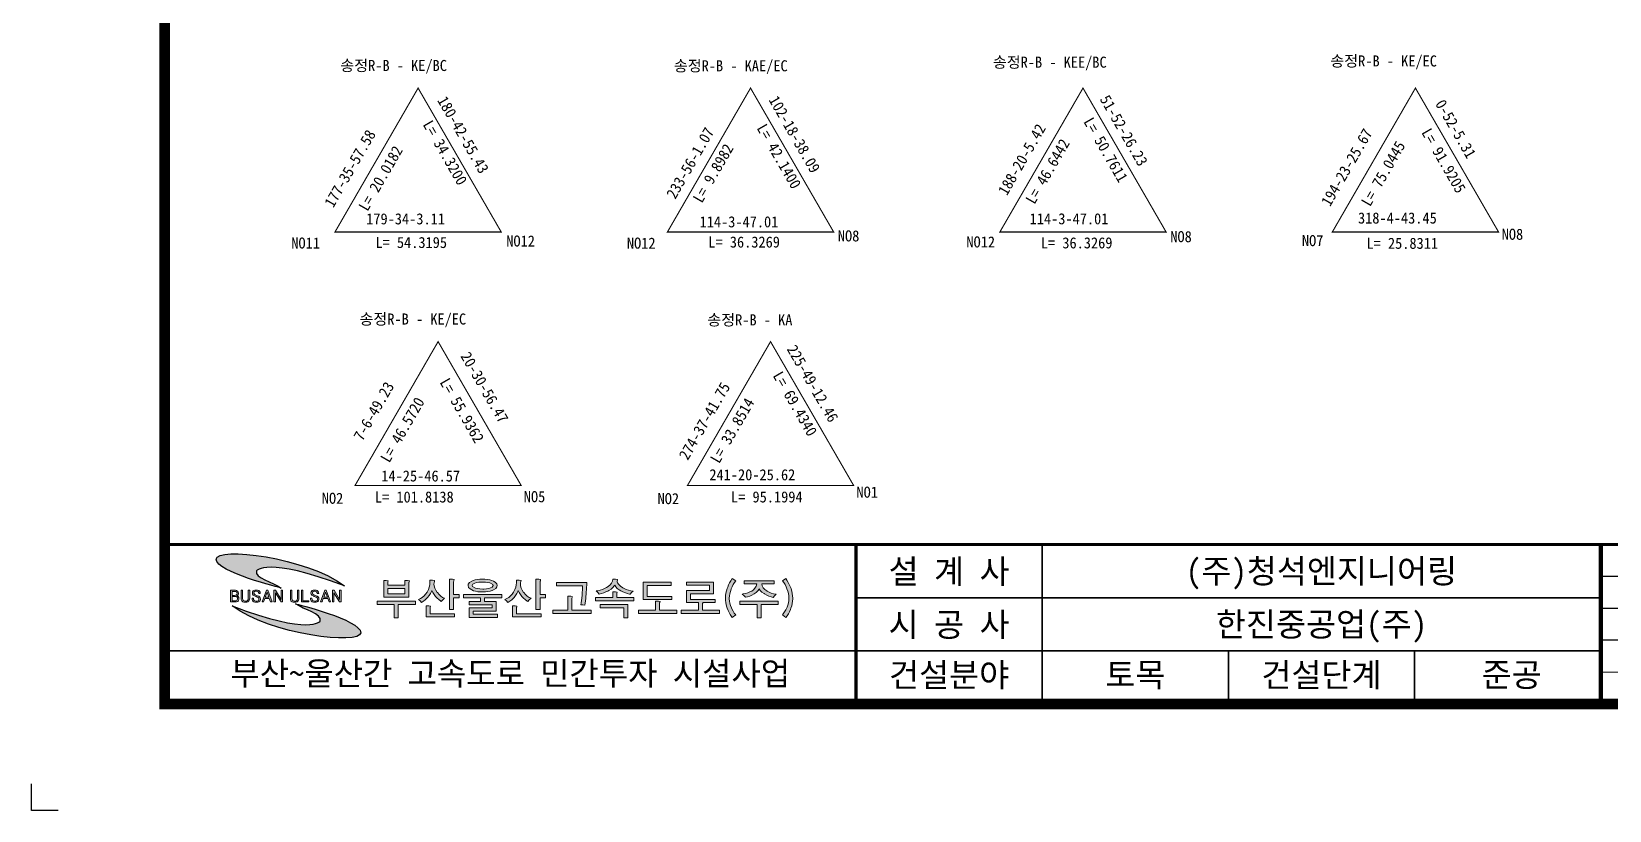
# Model space of a CAD drawing. Header units: millimetres. Extents: x 8286 to 10304, y 723 to 2148.
# Drawn here: x 8286 to 8998, y 723 to 1074 of the extents above; entities that cross this region are included whole.
import ezdxf
from ezdxf.enums import TextEntityAlignment as Align

# ---------------------------------------------------------------- set-up
doc = ezdxf.new("R2010")
doc.units = ezdxf.units.MM
for name, color, linetype in [('CA-ALGN-IPLN', 1, 'Continuous'), ('CA-ALGN-TEXT', 3, 'Continuous'), ('CA-TEXT', 3, 'Continuous'), ('CX-BORD', 3, 'Continuous'), ('CX-BORD-LIN1', 4, 'Continuous'), ('CX-BORD-LIN2', 3, 'Continuous'), ('CX-BORD-TEX2', 7, 'Continuous'), ('CX-BORD-TEX3', 6, 'Continuous'), ('CX-MISC', 2, 'Continuous')]:
    doc.layers.add(name, color=color, linetype=linetype)
doc.styles.add('GTXT', font='DotumChe.ttf')
doc.styles.add('TB_TEXT', font='DotumChe.ttf')
doc.styles.add('TB_WBTXT', font='H2GTRE.TTF')
doc.styles.add('TB_WMTXT', font='DotumChe.ttf')

# ---------------------------------------------------------------- blocks, each defined once
blk = doc.blocks.new('CXGLOGO-EX흑백1')
h = blk.add_hatch(color=74)
edge = h.paths.add_edge_path()
edge.add_spline(control_points=[(3.24, 1.49), (1.67, 2.6), (-1.78, 3.37), (-1.38, 4.71), (-1.38, 4.71), (-1.38, 4.71), (0.38, 7.51), (15.15, 1.88), (15.15, 1.88), (8, 7.3), (-8.94, 9.33), (-8.99, 6.91), (-8.99, 6.91), (-9.03, 4.5), (3.24, 1.49), (3.24, 1.49)], knot_values=[0, 0, 0, 0, 0.25, 0.25, 0.25, 0.25, 0.5, 0.5, 0.5, 0.5, 0.75, 0.75, 0.75, 0.75, 1, 1, 1, 1], degree=3, periodic=0)
h = blk.add_hatch(color=256)
h.paths.add_polyline_path([(63.25, -2.21), (67.68, -2.21), (67.68, -4.14), (68.44, -4.14), (68.44, -1.6), (63.25, -1.6)])
h.paths.add_polyline_path([(74.44, -1.23), (74.5, -1.07), (74.18, -0.99), (73.66, -0.99), (73.66, -2.67), (70.41, -2.67), (70.41, -3.28), (77.61, -3.28), (77.61, -2.67), (74.41, -2.67), (74.41, -1.3)])
h.paths.add_polyline_path([(93.49, -1.61), (96.71, -1.61), (96.71, -0.99), (89.51, -0.99), (89.51, -1.61), (92.73, -1.61), (92.73, -4.14), (93.49, -4.14)])
h.paths.add_polyline_path([(98.53, -1.72), (98.37, -2.14), (98.33, -2.24), (98.14, -2.64), (97.91, -3.02), (97.66, -3.37), (97.51, -3.56), (98.15, -4.08), (98.41, -3.72), (98.64, -3.35), (98.84, -2.96), (99.02, -2.55), (99.1, -2.3), (99.23, -1.88), (99.33, -1.44), (99.4, -1.01), (99.43, -0.57), (99.43, -0.39), (99.41, 0.03), (99.35, 0.47), (99.26, 0.9), (99.13, 1.34), (99.11, 1.39), (98.97, 1.77), (98.79, 2.15), (98.58, 2.55), (98.35, 2.95), (98.16, 3.25), (97.51, 2.85), (97.76, 2.5), (97.99, 2.12), (98.19, 1.72), (98.35, 1.32), (98.51, 0.88), (98.62, 0.44), (98.69, 0.02), (98.72, -0.4), (98.72, -0.42), (98.7, -0.86), (98.63, -1.29)])
h.paths.add_polyline_path([(93.89, 1.53), (93.7, 1.9), (93.59, 2.25), (95.94, 2.25), (95.94, 2.86), (90.28, 2.86), (90.28, 2.25), (92.65, 2.25), (92.53, 1.84), (92.33, 1.47), (92.04, 1.16), (91.73, 0.92), (91.38, 0.74), (91, 0.59), (90.57, 0.47), (90.09, 0.38), (89.95, 0.36), (90.26, 0.07), (90.53, -0.26), (90.95, -0.16), (91.37, -0.02), (91.77, 0.15), (92.15, 0.37), (92.57, 0.66), (92.88, 0.96), (93.09, 1.27), (93.11, 1.32), (93.33, 1.02), (93.63, 0.73), (94.03, 0.44), (94.15, 0.37), (94.54, 0.16), (94.94, -0.02), (95.35, -0.17), (95.77, -0.28), (96, 0.01), (96.29, 0.32), (95.8, 0.42), (95.36, 0.55), (94.97, 0.7), (94.62, 0.88), (94.53, 0.93), (94.17, 1.21)])
h.paths.add_polyline_path([(86.94, -1.7), (87.06, -2.13), (87.12, -2.3), (87.28, -2.72), (87.46, -3.12), (87.67, -3.51), (87.91, -3.88), (88.06, -4.08), (88.71, -3.56), (88.44, -3.21), (88.2, -2.85), (87.98, -2.45), (87.89, -2.24), (87.73, -1.81), (87.61, -1.38), (87.54, -0.96), (87.51, -0.52), (87.51, -0.42), (87.53, -0.01), (87.6, 0.42), (87.7, 0.86), (87.85, 1.3), (87.85, 1.32), (88.03, 1.74), (88.24, 2.13), (88.46, 2.51), (88.71, 2.85), (88.05, 3.25), (87.8, 2.85), (87.57, 2.45), (87.37, 2.06), (87.21, 1.67), (87.1, 1.39), (86.97, 0.95), (86.88, 0.52), (86.82, 0.08), (86.8, -0.35), (86.8, -0.39), (86.81, -0.83), (86.86, -1.26)])
h.paths.add_polyline_path([(79.45, 1.02), (79.45, -1.26), (81.7, -1.26), (81.7, -2.67), (78.45, -2.67), (78.45, -3.28), (85.65, -3.28), (85.65, -2.67), (82.45, -2.67), (82.45, -1.49), (82.46, -1.45), (82.49, -1.41), (82.54, -1.33), (82.55, -1.26), (84.84, -1.26), (84.84, -0.65), (80.21, -0.65), (80.21, 0.42), (84.56, 0.42), (84.56, 2.62), (79.47, 2.62), (79.47, 2), (83.8, 2), (83.8, 1.02)])
h.paths.add_polyline_path([(76.55, 2.56), (71.31, 2.56), (71.31, -0.7), (76.71, -0.7), (76.71, -0.1), (72.08, -0.1), (72.08, 1.94), (76.55, 1.94)])
h.paths.add_polyline_path([(66.12, 0.8), (65.59, 0.8), (65.59, -0.3), (62.37, -0.3), (62.37, -0.9), (69.57, -0.9), (69.57, -0.3), (66.36, -0.3), (66.36, 0.47), (66.39, 0.55), (66.45, 0.71)])
h.paths.add_polyline_path([(66.51, 3.1), (66.13, 3.15), (65.62, 3.15), (65.55, 2.77), (65.38, 2.41), (65.1, 2.07), (64.75, 1.78), (64.42, 1.56), (64.06, 1.38), (63.66, 1.22), (63.23, 1.08), (62.77, 0.98), (62.49, 0.94), (62.76, 0.65), (63.01, 0.34), (63.46, 0.46), (63.9, 0.59), (64.3, 0.74), (64.68, 0.92), (64.87, 1.02), (65.3, 1.3), (65.63, 1.59), (65.88, 1.89), (65.96, 2.01), (66.16, 1.71), (66.45, 1.42), (66.83, 1.14), (67.1, 0.98), (67.47, 0.78), (67.87, 0.62), (68.3, 0.47), (68.73, 0.35), (68.84, 0.33), (69.11, 0.62), (69.42, 0.91), (68.98, 0.98), (68.55, 1.09), (68.14, 1.24), (67.74, 1.41), (67.49, 1.55), (67.05, 1.83), (66.72, 2.14), (66.5, 2.44), (66.43, 2.62), (66.42, 2.8), (66.49, 2.95)])
h.paths.add_polyline_path([(41.14, 1.3), (40.63, 1.32), (40.18, 1.37), (39.79, 1.46), (39.64, 1.51), (39.23, 1.76), (39.15, 1.95), (39.32, 2.24), (39.64, 2.4), (39.99, 2.5), (40.41, 2.56), (40.9, 2.59), (41.14, 2.6), (41.65, 2.58), (42.1, 2.53), (42.48, 2.44), (42.62, 2.4), (43.03, 2.16), (43.12, 1.95), (42.94, 1.67), (42.62, 1.51), (42.27, 1.41), (41.85, 1.34), (41.36, 1.3)], flags=16)
h.paths.add_polyline_path([(41.55, 3.14), (41.14, 3.15), (40.62, 3.13), (40.15, 3.09), (39.72, 3.01), (39.35, 2.9), (39.08, 2.79), (38.67, 2.52), (38.44, 2.21), (38.39, 1.95), (38.48, 1.6), (38.76, 1.31), (39.08, 1.12), (39.42, 0.98), (39.8, 0.87), (40.23, 0.8), (40.71, 0.76), (41.14, 0.75), (41.65, 0.76), (42.12, 0.81), (42.54, 0.89), (42.92, 1), (43.19, 1.12), (43.6, 1.39), (43.83, 1.7), (43.88, 1.95), (43.79, 2.3), (43.51, 2.6), (43.19, 2.79), (42.85, 2.92), (42.47, 3.03), (42.03, 3.1)])
h.paths.add_polyline_path([(47.59, -1.92), (47.27, -1.84), (46.75, -1.84), (46.75, -3.95), (52.12, -3.95), (52.12, -3.34), (47.52, -3.34), (47.52, -2.2), (47.52, -2.14), (47.55, -2.09)])
h.paths.add_polyline_path([(31.34, -1.92), (31.02, -1.84), (30.5, -1.84), (30.5, -3.95), (35.87, -3.95), (35.87, -3.34), (31.27, -3.34), (31.27, -2.2), (31.27, -2.14), (31.29, -2.09)])
h.paths.add_polyline_path([(42.94, -1.66), (42.94, -2.22), (38.57, -2.22), (38.57, -4.04), (43.94, -4.04), (43.94, -3.43), (39.33, -3.43), (39.33, -2.84), (43.7, -2.84), (43.7, -1.05), (41.51, -1.05), (41.51, -0.34), (44.73, -0.34), (44.73, 0.27), (37.53, 0.27), (37.53, -0.34), (40.75, -0.34), (40.75, -1.05), (38.57, -1.05), (38.57, -1.66)])
h.paths.add_polyline_path([(21.28, -0.99), (21.28, -1.61), (24.5, -1.61), (24.5, -4.14), (25.26, -4.14), (25.26, -1.61), (28.48, -1.61), (28.48, -0.99)])
h.paths.add_polyline_path([(51.7, 3.15), (51.16, 3.15), (51.16, -2.53), (51.92, -2.53), (51.92, -0.36), (52.98, -0.36), (52.98, 0.26), (51.92, 0.26), (51.92, 2.67), (51.94, 2.77), (51.98, 2.87), (52.02, 3.07)])
h.paths.add_polyline_path([(48.36, 2.89), (47.98, 2.94), (47.48, 2.94), (47.48, 2.49), (47.44, 2.06), (47.35, 1.64), (47.2, 1.23), (47.01, 0.84), (46.93, 0.69), (46.66, 0.31), (46.37, -0.01), (46.04, -0.29), (45.68, -0.5), (45.32, -0.65), (45.61, -0.92), (45.89, -1.23), (46.26, -0.98), (46.6, -0.71), (46.92, -0.41), (47.04, -0.28), (47.33, 0.08), (47.57, 0.45), (47.76, 0.83), (47.84, 1.05), (48.01, 0.66), (48.24, 0.28), (48.51, -0.08), (48.82, -0.41), (49.15, -0.7), (49.5, -0.96), (49.6, -1.02), (49.91, -0.72), (50.23, -0.43), (49.86, -0.27), (49.51, -0.04), (49.19, 0.26), (48.87, 0.62), (48.84, 0.66), (48.57, 1.07), (48.37, 1.48), (48.26, 1.87), (48.22, 2.19), (48.25, 2.48), (48.33, 2.7)])
h.paths.add_polyline_path([(35.45, 3.15), (34.91, 3.15), (34.91, -2.53), (35.67, -2.53), (35.67, -0.36), (36.73, -0.36), (36.73, 0.26), (35.67, 0.26), (35.67, 2.67), (35.69, 2.77), (35.73, 2.87), (35.77, 3.07)])
h.paths.add_polyline_path([(32.11, 2.89), (31.73, 2.94), (31.23, 2.94), (31.23, 2.49), (31.19, 2.06), (31.09, 1.64), (30.95, 1.23), (30.76, 0.84), (30.68, 0.69), (30.41, 0.31), (30.12, -0.01), (29.79, -0.29), (29.43, -0.5), (29.07, -0.65), (29.36, -0.92), (29.64, -1.23), (30.01, -0.98), (30.35, -0.71), (30.67, -0.41), (30.79, -0.28), (31.08, 0.08), (31.32, 0.45), (31.51, 0.83), (31.59, 1.05), (31.76, 0.66), (31.99, 0.28), (32.26, -0.08), (32.57, -0.41), (32.89, -0.7), (33.25, -0.96), (33.35, -1.02), (33.65, -0.72), (33.97, -0.43), (33.61, -0.27), (33.26, -0.04), (32.93, 0.26), (32.62, 0.62), (32.59, 0.66), (32.32, 1.07), (32.12, 1.48), (32.01, 1.87), (31.97, 2.19), (32, 2.48), (32.08, 2.7)])
h.paths.add_polyline_path([(26.51, 1.39), (26.51, 0.4), (23.29, 0.4), (23.29, 1.39)], flags=16)
h.paths.add_polyline_path([(27.32, 2.66), (27.37, 2.83), (27, 2.91), (26.51, 2.91), (26.51, 2), (23.29, 2), (23.29, 2.58), (23.3, 2.62), (23.33, 2.67), (23.39, 2.83), (22.99, 2.91), (22.53, 2.91), (22.53, -0.21), (27.28, -0.21), (27.28, 2.56), (27.29, 2.62)])
h.paths.add_polyline_path([(58, -0.14), (57.69, -0.06), (57.16, -0.06), (57.16, -2.67), (54.33, -2.67), (54.33, -3.28), (61.53, -3.28), (61.53, -2.67), (57.92, -2.67), (57.92, -0.45), (57.92, -0.39), (57.96, -0.32)])
h.paths.add_polyline_path([(60.7, 2.5), (55.01, 2.5), (55.01, 1.88), (59.93, 1.88), (59.93, 1.55), (59.9, 1.14), (59.86, 0.66), (59.82, 0.12), (59.76, -0.41), (59.7, -0.88), (59.65, -1.29), (59.59, -1.65), (59.59, -1.67), (59.95, -1.69), (60.35, -1.73), (60.41, -1.34), (60.46, -0.92), (60.51, -0.47), (60.56, 0.01), (60.58, 0.23), (60.62, 0.71), (60.65, 1.18), (60.67, 1.62), (60.69, 2.04), (60.7, 2.45)])
h = blk.add_hatch(color=256)
h.paths.add_polyline_path([(11.6, 0.69), (11.94, -0.26), (11.26, -0.26)], flags=16)
h.paths.add_polyline_path([(12.25, -1.14), (12.54, -1.14), (11.73, 1.06), (11.48, 1.06), (10.67, -1.14), (10.96, -1.14), (11.18, -0.49), (12.02, -0.49)])
h.paths.add_polyline_path([(1.54, -1.14), (0.73, 1.06), (0.48, 1.06), (-0.33, -1.14), (-0.04, -1.14), (0.19, -0.49), (1.03, -0.49), (1.25, -1.14)])
h.paths.add_polyline_path([(1.9, -1.14), (2.17, -1.14), (2.17, 0.61), (3.23, -1.14), (3.52, -1.14), (3.52, 1.06), (3.25, 1.06), (3.25, -0.65), (2.21, 1.06), (1.9, 1.06)])
h.paths.add_polyline_path([(5.3, -0.69), (5.27, -0.48), (5.27, 1.06), (5, 1.06), (5, -0.45), (5.03, -0.7), (5.1, -0.9), (5.16, -0.98), (5.32, -1.1), (5.52, -1.17), (5.77, -1.2), (5.79, -1.2), (6.04, -1.17), (6.25, -1.1), (6.41, -1), (6.41, -0.99), (6.53, -0.82), (6.59, -0.61), (6.6, -0.45), (6.6, 1.06), (6.33, 1.06), (6.33, -0.46), (6.29, -0.7), (6.19, -0.86), (6.01, -0.96), (5.79, -0.98), (5.55, -0.94), (5.4, -0.86)])
h.paths.add_polyline_path([(7.36, 1.06), (7.09, 1.06), (7.09, -1.14), (8.47, -1.14), (8.47, -0.93), (7.36, -0.93)])
h.paths.add_polyline_path([(10.02, 1.02), (9.81, 1.08), (9.56, 1.11), (9.56, 1.11), (9.3, 1.08), (9.1, 1.02), (9.01, 0.95), (8.88, 0.78), (8.84, 0.56), (8.84, 0.54), (8.88, 0.31), (9, 0.15), (9.13, 0.06), (9.37, -0.05), (9.48, -0.09), (9.53, -0.11), (9.76, -0.21), (9.83, -0.25), (10, -0.36), (10.06, -0.48), (10.08, -0.62), (10.02, -0.84), (9.94, -0.9), (9.76, -0.97), (9.57, -0.98), (9.32, -0.94), (9.17, -0.86), (9.07, -0.7), (9.04, -0.45), (8.77, -0.45), (8.8, -0.69), (8.87, -0.89), (8.94, -0.99), (9.1, -1.1), (9.31, -1.17), (9.56, -1.2), (9.57, -1.2), (9.84, -1.17), (10.04, -1.12), (10.15, -1.05), (10.28, -0.89), (10.34, -0.68), (10.35, -0.58), (10.32, -0.35), (10.21, -0.18), (10.18, -0.16), (10.05, -0.07), (9.82, 0.03), (9.65, 0.11), (9.38, 0.22), (9.22, 0.31), (9.21, 0.32), (9.13, 0.51), (9.13, 0.57), (9.2, 0.78), (9.25, 0.82), (9.45, 0.89), (9.55, 0.9), (9.78, 0.85), (9.9, 0.77), (10.02, 0.59), (10.05, 0.47), (10.32, 0.47), (10.28, 0.71), (10.17, 0.89), (10.17, 0.9)])
h.paths.add_polyline_path([(12.89, -1.14), (13.16, -1.14), (13.16, 0.61), (14.23, -1.14), (14.52, -1.14), (14.52, 1.06), (14.24, 1.06), (14.24, -0.65), (13.2, 1.06), (12.89, 1.06)])
h.paths.add_polyline_path([(0.27, -0.26), (0.61, 0.69), (0.95, -0.26)], flags=16)
h.paths.add_polyline_path([(-5.98, 0.11), (-5.98, 0.84), (-5.48, 0.84), (-5.24, 0.81), (-5.13, 0.75), (-5.04, 0.57), (-5.04, 0.49), (-5.09, 0.27), (-5.16, 0.19), (-5.34, 0.12), (-5.5, 0.11)], flags=16)
h.paths.add_polyline_path([(-5.98, -0.93), (-5.98, -0.1), (-5.44, -0.1), (-5.2, -0.13), (-5.1, -0.17), (-4.98, -0.33), (-4.96, -0.52), (-5.01, -0.75), (-5.09, -0.85), (-5.27, -0.92), (-5.44, -0.93)], flags=16)
h.paths.add_polyline_path([(-5.12, 1.02), (-5.35, 1.06), (-5.4, 1.06), (-6.25, 1.06), (-6.25, -1.14), (-5.37, -1.14), (-5.12, -1.12), (-4.92, -1.05), (-4.85, -0.99), (-4.74, -0.83), (-4.69, -0.61), (-4.68, -0.52), (-4.72, -0.28), (-4.81, -0.13), (-4.98, 0), (-5.07, 0.03), (-4.88, 0.15), (-4.85, 0.19), (-4.77, 0.39), (-4.76, 0.5), (-4.8, 0.72), (-4.92, 0.9), (-4.94, 0.91)])
h.paths.add_polyline_path([(-3.97, -0.69), (-3.99, -0.48), (-3.99, 1.06), (-4.26, 1.06), (-4.26, -0.45), (-4.24, -0.7), (-4.16, -0.9), (-4.1, -0.98), (-3.95, -1.1), (-3.74, -1.17), (-3.49, -1.2), (-3.48, -1.2), (-3.22, -1.17), (-3.01, -1.1), (-2.86, -1), (-2.85, -0.99), (-2.74, -0.82), (-2.68, -0.61), (-2.66, -0.45), (-2.66, 1.06), (-2.94, 1.06), (-2.94, -0.46), (-2.97, -0.7), (-3.08, -0.86), (-3.26, -0.96), (-3.47, -0.98), (-3.72, -0.94), (-3.87, -0.86)])
h.paths.add_polyline_path([(-0.83, 0.9), (-0.97, 1.02), (-1.18, 1.08), (-1.44, 1.11), (-1.69, 1.08), (-1.89, 1.02), (-1.98, 0.95), (-2.11, 0.78), (-2.16, 0.56), (-2.16, 0.54), (-2.12, 0.31), (-2, 0.15), (-1.86, 0.06), (-1.63, -0.05), (-1.52, -0.09), (-1.47, -0.11), (-1.24, -0.21), (-1.17, -0.25), (-1, -0.36), (-0.93, -0.48), (-0.92, -0.62), (-0.97, -0.84), (-1.05, -0.9), (-1.23, -0.97), (-1.42, -0.98), (-1.67, -0.94), (-1.82, -0.86), (-1.92, -0.7), (-1.96, -0.45), (-2.22, -0.45), (-2.2, -0.69), (-2.12, -0.89), (-2.05, -0.99), (-1.89, -1.1), (-1.69, -1.17), (-1.43, -1.2), (-1.42, -1.2), (-1.16, -1.17), (-0.96, -1.12), (-0.85, -1.05), (-0.71, -0.89), (-0.65, -0.68), (-0.64, -0.58), (-0.68, -0.35), (-0.79, -0.18), (-0.81, -0.16), (-0.95, -0.07), (-1.17, 0.03), (-1.35, 0.11), (-1.61, 0.22), (-1.77, 0.31), (-1.78, 0.32), (-1.86, 0.51), (-1.86, 0.57), (-1.79, 0.78), (-1.74, 0.82), (-1.55, 0.89), (-1.44, 0.9), (-1.22, 0.85), (-1.09, 0.77), (-0.97, 0.59), (-0.95, 0.47), (-0.68, 0.47), (-0.72, 0.71), (-0.82, 0.89)])
h = blk.add_hatch(color=142)
edge = h.paths.add_edge_path()
edge.add_spline(control_points=[(5.98, -1.49), (7.55, -2.6), (11, -3.37), (10.6, -4.71), (10.6, -4.71), (10.6, -4.71), (8.84, -7.51), (-5.93, -1.88), (-5.93, -1.88), (1.22, -7.3), (18.17, -9.33), (18.21, -6.91), (18.21, -6.91), (18.25, -4.5), (5.98, -1.49), (5.98, -1.49)], knot_values=[0, 0, 0, 0, 0.25, 0.25, 0.25, 0.25, 0.5, 0.5, 0.5, 0.5, 0.75, 0.75, 0.75, 0.75, 1, 1, 1, 1], degree=3, periodic=0)
at = {"lineweight": 0}
for points in [[(35.45, 3.15), (34.91, 3.15), (34.91, -2.53), (35.67, -2.53), (35.67, -0.36), (36.73, -0.36), (36.73, 0.26), (35.67, 0.26), (35.67, 2.67), (35.69, 2.77), (35.73, 2.87), (35.77, 3.07)], [(41.55, 3.14), (41.14, 3.15), (40.62, 3.13), (40.15, 3.09), (39.72, 3.01), (39.35, 2.9), (39.08, 2.79), (38.67, 2.52), (38.44, 2.21), (38.39, 1.95), (38.48, 1.6), (38.76, 1.31), (39.08, 1.12), (39.42, 0.98), (39.8, 0.87), (40.23, 0.8), (40.71, 0.76), (41.14, 0.75), (41.65, 0.76), (42.12, 0.81), (42.54, 0.89), (42.92, 1), (43.19, 1.12), (43.6, 1.39), (43.83, 1.7), (43.88, 1.95), (43.79, 2.3), (43.51, 2.6), (43.19, 2.79), (42.85, 2.92), (42.47, 3.03), (42.03, 3.1)], [(51.7, 3.15), (51.16, 3.15), (51.16, -2.53), (51.92, -2.53), (51.92, -0.36), (52.98, -0.36), (52.98, 0.26), (51.92, 0.26), (51.92, 2.67), (51.94, 2.77), (51.98, 2.87), (52.02, 3.07)], [(66.51, 3.1), (66.13, 3.15), (65.62, 3.15), (65.55, 2.77), (65.38, 2.41), (65.1, 2.07), (64.75, 1.78), (64.42, 1.56), (64.06, 1.38), (63.66, 1.22), (63.23, 1.08), (62.77, 0.98), (62.49, 0.94), (62.76, 0.65), (63.01, 0.34), (63.46, 0.46), (63.9, 0.59), (64.3, 0.74), (64.68, 0.92), (64.87, 1.02), (65.3, 1.3), (65.63, 1.59), (65.88, 1.89), (65.96, 2.01), (66.16, 1.71), (66.45, 1.42), (66.83, 1.14), (67.1, 0.98), (67.47, 0.78), (67.87, 0.62), (68.3, 0.47), (68.73, 0.35), (68.84, 0.33), (69.11, 0.62), (69.42, 0.91), (68.98, 0.98), (68.55, 1.09), (68.14, 1.24), (67.74, 1.41), (67.49, 1.55), (67.05, 1.83), (66.72, 2.14), (66.5, 2.44), (66.43, 2.62), (66.42, 2.8), (66.49, 2.95)], [(86.94, -1.7), (87.06, -2.13), (87.12, -2.3), (87.28, -2.72), (87.46, -3.12), (87.67, -3.51), (87.91, -3.88), (88.06, -4.08), (88.71, -3.56), (88.44, -3.21), (88.2, -2.85), (87.98, -2.45), (87.89, -2.24), (87.73, -1.81), (87.61, -1.38), (87.54, -0.96), (87.51, -0.52), (87.51, -0.42), (87.53, -0.01), (87.6, 0.42), (87.7, 0.86), (87.85, 1.3), (87.85, 1.32), (88.03, 1.74), (88.24, 2.13), (88.46, 2.51), (88.71, 2.85), (88.05, 3.25), (87.8, 2.85), (87.57, 2.45), (87.37, 2.06), (87.21, 1.67), (87.1, 1.39), (86.97, 0.95), (86.88, 0.52), (86.82, 0.08), (86.8, -0.35), (86.8, -0.39), (86.81, -0.83), (86.86, -1.26)], [(98.53, -1.72), (98.37, -2.14), (98.33, -2.24), (98.14, -2.64), (97.91, -3.02), (97.66, -3.37), (97.51, -3.56), (98.15, -4.08), (98.41, -3.72), (98.64, -3.35), (98.84, -2.96), (99.02, -2.55), (99.1, -2.3), (99.23, -1.88), (99.33, -1.44), (99.4, -1.01), (99.43, -0.57), (99.43, -0.39), (99.41, 0.03), (99.35, 0.47), (99.26, 0.9), (99.13, 1.34), (99.11, 1.39), (98.97, 1.77), (98.79, 2.15), (98.58, 2.55), (98.35, 2.95), (98.16, 3.25), (97.51, 2.85), (97.76, 2.5), (97.99, 2.12), (98.19, 1.72), (98.35, 1.32), (98.51, 0.88), (98.62, 0.44), (98.69, 0.02), (98.72, -0.4), (98.72, -0.42), (98.7, -0.86), (98.63, -1.29)], [(-5.12, 1.02), (-5.35, 1.06), (-5.4, 1.06), (-6.25, 1.06), (-6.25, -1.14), (-5.37, -1.14), (-5.12, -1.12), (-4.92, -1.05), (-4.85, -0.99), (-4.74, -0.83), (-4.69, -0.61), (-4.68, -0.52), (-4.72, -0.28), (-4.81, -0.13), (-4.98, 0), (-5.07, 0.03), (-4.88, 0.15), (-4.85, 0.19), (-4.77, 0.39), (-4.76, 0.5), (-4.8, 0.72), (-4.92, 0.9), (-4.94, 0.91)], [(-5.98, 0.11), (-5.98, 0.84), (-5.48, 0.84), (-5.24, 0.81), (-5.13, 0.75), (-5.04, 0.57), (-5.04, 0.49), (-5.09, 0.27), (-5.16, 0.19), (-5.34, 0.12), (-5.5, 0.11)], [(-3.97, -0.69), (-3.99, -0.48), (-3.99, 1.06), (-4.26, 1.06), (-4.26, -0.45), (-4.24, -0.7), (-4.16, -0.9), (-4.1, -0.98), (-3.95, -1.1), (-3.74, -1.17), (-3.49, -1.2), (-3.48, -1.2), (-3.22, -1.17), (-3.01, -1.1), (-2.86, -1), (-2.85, -0.99), (-2.74, -0.82), (-2.68, -0.61), (-2.66, -0.45), (-2.66, 1.06), (-2.94, 1.06), (-2.94, -0.46), (-2.97, -0.7), (-3.08, -0.86), (-3.26, -0.96), (-3.47, -0.98), (-3.72, -0.94), (-3.87, -0.86)], [(-0.83, 0.9), (-0.97, 1.02), (-1.18, 1.08), (-1.44, 1.11), (-1.69, 1.08), (-1.89, 1.02), (-1.98, 0.95), (-2.11, 0.78), (-2.16, 0.56), (-2.16, 0.54), (-2.12, 0.31), (-2, 0.15), (-1.86, 0.06), (-1.63, -0.05), (-1.52, -0.09), (-1.47, -0.11), (-1.24, -0.21), (-1.17, -0.25), (-1, -0.36), (-0.93, -0.48), (-0.92, -0.62), (-0.97, -0.84), (-1.05, -0.9), (-1.23, -0.97), (-1.42, -0.98), (-1.67, -0.94), (-1.82, -0.86), (-1.92, -0.7), (-1.96, -0.45), (-1.96, -0.45), (-2.22, -0.45), (-2.2, -0.69), (-2.12, -0.89), (-2.05, -0.99), (-1.89, -1.1), (-1.69, -1.17), (-1.43, -1.2), (-1.42, -1.2), (-1.16, -1.17), (-0.96, -1.12), (-0.85, -1.05), (-0.71, -0.89), (-0.65, -0.68), (-0.64, -0.58), (-0.68, -0.35), (-0.79, -0.18), (-0.81, -0.16), (-0.95, -0.07), (-1.17, 0.03), (-1.35, 0.11), (-1.61, 0.22), (-1.77, 0.31), (-1.78, 0.32), (-1.86, 0.51), (-1.86, 0.57), (-1.79, 0.78), (-1.74, 0.82), (-1.55, 0.89), (-1.44, 0.9), (-1.22, 0.85), (-1.09, 0.77), (-0.97, 0.59), (-0.95, 0.47), (-0.68, 0.47), (-0.72, 0.71), (-0.82, 0.89)], [(1.54, -1.14), (0.73, 1.06), (0.48, 1.06), (-0.33, -1.14), (-0.04, -1.14), (0.19, -0.49), (1.03, -0.49), (1.25, -1.14)], [(0.27, -0.26), (0.61, 0.69), (0.95, -0.26)], [(1.9, -1.14), (2.17, -1.14), (2.17, 0.61), (3.23, -1.14), (3.52, -1.14), (3.52, 1.06), (3.25, 1.06), (3.25, -0.65), (2.21, 1.06), (1.9, 1.06)], [(5.3, -0.69), (5.27, -0.48), (5.27, 1.06), (5, 1.06), (5, -0.45), (5.03, -0.7), (5.1, -0.9), (5.16, -0.98), (5.32, -1.1), (5.52, -1.17), (5.77, -1.2), (5.79, -1.2), (6.04, -1.17), (6.25, -1.1), (6.41, -1), (6.41, -0.99), (6.53, -0.82), (6.59, -0.61), (6.6, -0.45), (6.6, 1.06), (6.33, 1.06), (6.33, -0.46), (6.29, -0.7), (6.19, -0.86), (6.01, -0.96), (5.79, -0.98), (5.55, -0.94), (5.4, -0.86)], [(7.36, 1.06), (7.09, 1.06), (7.09, -1.14), (8.47, -1.14), (8.47, -0.93), (7.36, -0.93)], [(10.02, 1.02), (9.81, 1.08), (9.56, 1.11), (9.56, 1.11), (9.3, 1.08), (9.1, 1.02), (9.01, 0.95), (8.88, 0.78), (8.84, 0.56), (8.84, 0.54), (8.88, 0.31), (9, 0.15), (9.13, 0.06), (9.37, -0.05), (9.48, -0.09), (9.53, -0.11), (9.76, -0.21), (9.83, -0.25), (10, -0.36), (10.06, -0.48), (10.08, -0.62), (10.02, -0.84), (9.94, -0.9), (9.76, -0.97), (9.57, -0.98), (9.32, -0.94), (9.17, -0.86), (9.07, -0.7), (9.04, -0.45), (9.04, -0.45), (8.77, -0.45), (8.8, -0.69), (8.87, -0.89), (8.94, -0.99), (9.1, -1.1), (9.31, -1.17), (9.56, -1.2), (9.57, -1.2), (9.84, -1.17), (10.04, -1.12), (10.15, -1.05), (10.28, -0.89), (10.34, -0.68), (10.35, -0.58), (10.32, -0.35), (10.21, -0.18), (10.18, -0.16), (10.05, -0.07), (9.82, 0.03), (9.65, 0.11), (9.38, 0.22), (9.22, 0.31), (9.21, 0.32), (9.13, 0.51), (9.13, 0.57), (9.2, 0.78), (9.25, 0.82), (9.45, 0.89), (9.55, 0.9), (9.78, 0.85), (9.9, 0.77), (10.02, 0.59), (10.05, 0.47), (10.32, 0.47), (10.28, 0.71), (10.17, 0.89), (10.17, 0.9)], [(12.25, -1.14), (12.54, -1.14), (11.73, 1.06), (11.48, 1.06), (10.67, -1.14), (10.96, -1.14), (11.18, -0.49), (12.02, -0.49)], [(11.6, 0.69), (11.94, -0.26), (11.26, -0.26)], [(12.89, -1.14), (13.16, -1.14), (13.16, 0.61), (14.23, -1.14), (14.52, -1.14), (14.52, 1.06), (14.24, 1.06), (14.24, -0.65), (13.2, 1.06), (12.89, 1.06)], [(27.32, 2.66), (27.37, 2.83), (27, 2.91), (26.51, 2.91), (26.51, 2), (23.29, 2), (23.29, 2.58), (23.3, 2.62), (23.33, 2.67), (23.39, 2.83), (22.99, 2.91), (22.53, 2.91), (22.53, -0.21), (27.28, -0.21), (27.28, 2.56), (27.29, 2.62)], [(26.51, 1.39), (26.51, 0.4), (23.29, 0.4), (23.29, 1.39)], [(32.11, 2.89), (31.73, 2.94), (31.23, 2.94), (31.23, 2.49), (31.19, 2.06), (31.09, 1.64), (30.95, 1.23), (30.76, 0.84), (30.68, 0.69), (30.41, 0.31), (30.12, -0.01), (29.79, -0.29), (29.43, -0.5), (29.07, -0.65), (29.36, -0.92), (29.64, -1.23), (30.01, -0.98), (30.35, -0.71), (30.67, -0.41), (30.79, -0.28), (31.08, 0.08), (31.32, 0.45), (31.51, 0.83), (31.59, 1.05), (31.76, 0.66), (31.99, 0.28), (32.26, -0.08), (32.57, -0.41), (32.89, -0.7), (33.25, -0.96), (33.35, -1.02), (33.65, -0.72), (33.97, -0.43), (33.61, -0.27), (33.26, -0.04), (32.93, 0.26), (32.62, 0.62), (32.59, 0.66), (32.32, 1.07), (32.12, 1.48), (32.01, 1.87), (31.97, 2.19), (32, 2.48), (32.08, 2.7)], [(42.94, -1.66), (42.94, -2.22), (38.57, -2.22), (38.57, -4.04), (43.94, -4.04), (43.94, -3.43), (39.33, -3.43), (39.33, -2.84), (43.7, -2.84), (43.7, -1.05), (41.51, -1.05), (41.51, -0.34), (44.73, -0.34), (44.73, 0.27), (37.53, 0.27), (37.53, -0.34), (40.75, -0.34), (40.75, -1.05), (38.57, -1.05), (38.57, -1.66)], [(41.14, 1.3), (40.63, 1.32), (40.18, 1.37), (39.79, 1.46), (39.64, 1.51), (39.23, 1.76), (39.15, 1.95), (39.32, 2.24), (39.64, 2.4), (39.99, 2.5), (40.41, 2.56), (40.9, 2.59), (41.14, 2.6), (41.65, 2.58), (42.1, 2.53), (42.48, 2.44), (42.62, 2.4), (43.03, 2.16), (43.12, 1.95), (42.94, 1.67), (42.62, 1.51), (42.27, 1.41), (41.85, 1.34), (41.36, 1.3)], [(48.36, 2.89), (47.98, 2.94), (47.48, 2.94), (47.48, 2.49), (47.44, 2.06), (47.35, 1.64), (47.2, 1.23), (47.01, 0.84), (46.93, 0.69), (46.66, 0.31), (46.37, -0.01), (46.04, -0.29), (45.68, -0.5), (45.32, -0.65), (45.61, -0.92), (45.89, -1.23), (46.26, -0.98), (46.6, -0.71), (46.92, -0.41), (47.04, -0.28), (47.33, 0.08), (47.57, 0.45), (47.76, 0.83), (47.84, 1.05), (48.01, 0.66), (48.24, 0.28), (48.51, -0.08), (48.82, -0.41), (49.15, -0.7), (49.5, -0.96), (49.6, -1.02), (49.91, -0.72), (50.23, -0.43), (49.86, -0.27), (49.51, -0.04), (49.19, 0.26), (48.87, 0.62), (48.84, 0.66), (48.57, 1.07), (48.37, 1.48), (48.26, 1.87), (48.22, 2.19), (48.25, 2.48), (48.33, 2.7)], [(60.7, 2.5), (55.01, 2.5), (55.01, 1.88), (59.93, 1.88), (59.93, 1.55), (59.9, 1.14), (59.86, 0.66), (59.82, 0.12), (59.76, -0.41), (59.7, -0.88), (59.65, -1.29), (59.59, -1.65), (59.59, -1.67), (59.95, -1.69), (60.35, -1.73), (60.41, -1.34), (60.46, -0.92), (60.51, -0.47), (60.56, 0.01), (60.58, 0.23), (60.62, 0.71), (60.65, 1.18), (60.67, 1.62), (60.69, 2.04), (60.7, 2.45)], [(66.12, 0.8), (65.59, 0.8), (65.59, -0.3), (62.37, -0.3), (62.37, -0.9), (69.57, -0.9), (69.57, -0.3), (66.36, -0.3), (66.36, 0.47), (66.39, 0.55), (66.45, 0.71)], [(76.55, 2.56), (71.31, 2.56), (71.31, -0.7), (76.71, -0.7), (76.71, -0.1), (72.08, -0.1), (72.08, 1.94), (76.55, 1.94)], [(79.45, 1.02), (79.45, -1.26), (81.7, -1.26), (81.7, -2.67), (78.45, -2.67), (78.45, -3.28), (85.65, -3.28), (85.65, -2.67), (82.45, -2.67), (82.45, -1.49), (82.46, -1.45), (82.49, -1.41), (82.54, -1.33), (82.55, -1.26), (84.84, -1.26), (84.84, -0.65), (80.21, -0.65), (80.21, 0.42), (84.56, 0.42), (84.56, 2.62), (79.47, 2.62), (79.47, 2), (83.8, 2), (83.8, 1.02)], [(93.89, 1.53), (93.7, 1.9), (93.59, 2.25), (95.94, 2.25), (95.94, 2.86), (90.28, 2.86), (90.28, 2.25), (92.65, 2.25), (92.53, 1.84), (92.33, 1.47), (92.04, 1.16), (91.73, 0.92), (91.38, 0.74), (91, 0.59), (90.57, 0.47), (90.09, 0.38), (89.95, 0.36), (90.26, 0.07), (90.53, -0.26), (90.95, -0.16), (91.37, -0.02), (91.77, 0.15), (92.15, 0.37), (92.57, 0.66), (92.88, 0.96), (93.09, 1.27), (93.11, 1.32), (93.33, 1.02), (93.63, 0.73), (94.03, 0.44), (94.15, 0.37), (94.54, 0.16), (94.94, -0.02), (95.35, -0.17), (95.77, -0.28), (96, 0.01), (96.29, 0.32), (95.8, 0.42), (95.36, 0.55), (94.97, 0.7), (94.62, 0.88), (94.53, 0.93), (94.17, 1.21)], [(-5.98, -0.93), (-5.98, -0.1), (-5.44, -0.1), (-5.2, -0.13), (-5.1, -0.17), (-4.98, -0.33), (-4.96, -0.52), (-5.01, -0.75), (-5.09, -0.85), (-5.27, -0.92), (-5.44, -0.93)], [(21.28, -0.99), (21.28, -1.61), (24.5, -1.61), (24.5, -4.14), (25.26, -4.14), (25.26, -1.61), (28.48, -1.61), (28.48, -0.99)], [(31.34, -1.92), (31.02, -1.84), (30.5, -1.84), (30.5, -3.95), (35.87, -3.95), (35.87, -3.34), (31.27, -3.34), (31.27, -2.2), (31.27, -2.14), (31.29, -2.09)], [(47.59, -1.92), (47.27, -1.84), (46.75, -1.84), (46.75, -3.95), (52.12, -3.95), (52.12, -3.34), (47.52, -3.34), (47.52, -2.2), (47.52, -2.14), (47.55, -2.09)], [(58, -0.14), (57.69, -0.06), (57.16, -0.06), (57.16, -2.67), (54.33, -2.67), (54.33, -3.28), (61.53, -3.28), (61.53, -2.67), (57.92, -2.67), (57.92, -0.45), (57.92, -0.39), (57.96, -0.32)], [(63.25, -2.21), (67.68, -2.21), (67.68, -4.14), (68.44, -4.14), (68.44, -1.6), (63.25, -1.6)], [(74.44, -1.23), (74.5, -1.07), (74.18, -0.99), (73.66, -0.99), (73.66, -2.67), (70.41, -2.67), (70.41, -3.28), (77.61, -3.28), (77.61, -2.67), (74.41, -2.67), (74.41, -1.3)], [(93.49, -1.61), (96.71, -1.61), (96.71, -0.99), (89.51, -0.99), (89.51, -1.61), (92.73, -1.61), (92.73, -4.14), (93.49, -4.14)]]:
    blk.add_lwpolyline(points, close=True, dxfattribs=at)
blk.add_lwpolyline([(-1.44, 1.11), (-1.44, 1.11)], dxfattribs=at)
at = {"color": 74}
blk.add_open_spline([(3.24, 1.49), (1.67, 2.6), (-1.78, 3.37), (-1.38, 4.71), (-1.38, 4.71), (-1.38, 4.71), (0.38, 7.51), (15.15, 1.88), (15.15, 1.88), (8, 7.3), (-8.94, 9.33), (-8.99, 6.91), (-8.99, 6.91), (-9.03, 4.5), (3.24, 1.49), (3.24, 1.49)], degree=3, knots=[0, 0, 0, 0, 0.25, 0.25, 0.25, 0.25, 0.5, 0.5, 0.5, 0.5, 0.75, 0.75, 0.75, 0.75, 1, 1, 1, 1], dxfattribs=at)
at = {"color": 142}
blk.add_open_spline([(5.98, -1.49), (7.55, -2.6), (11, -3.37), (10.6, -4.71), (10.6, -4.71), (10.6, -4.71), (8.84, -7.51), (-5.93, -1.88), (-5.93, -1.88), (1.22, -7.3), (18.17, -9.33), (18.21, -6.91), (18.21, -6.91), (18.25, -4.5), (5.98, -1.49), (5.98, -1.49)], degree=3, knots=[0, 0, 0, 0, 0.25, 0.25, 0.25, 0.25, 0.5, 0.5, 0.5, 0.5, 0.75, 0.75, 0.75, 0.75, 1, 1, 1, 1], dxfattribs=at)
blk = doc.blocks.new('CXBLKA1-KHCA')
at = {"layer": 'CX-BORD-LIN1', "const_width": 2}
blk.add_lwpolyline([(796, 0), (0, 0), (0, 554), (796, 554)], close=True, dxfattribs=at)
at = {"layer": 'CX-BORD-LIN1'}
for points, const_width in [([(796, 30), (0, 30)], 0.6), ([(130, 0), (130, 30)], 0.6), ([(165, 0), (165, 30)], 0.3), ([(270, 0), (270, 30)], 0.8), ([(270, 0), (270, 30)], 0.6), ([(566, 6), (270, 6)], 0.2)]:
    blk.add_lwpolyline(points, dxfattribs=dict(at, const_width=const_width))
at = {"layer": 'CX-BORD-LIN2'}
for points in [[(566, 24), (270, 24)], [(566, 18), (270, 18)], [(566, 12), (270, 12)]]:
    blk.add_lwpolyline(points, dxfattribs=at)
at = {"layer": 'CX-BORD-LIN2', "const_width": 0.3}
for points in [[(270, 20), (130, 20)], [(270, 10), (0, 10)], [(200, 0), (200, 10)], [(235, 0), (235, 10)]]:
    blk.add_lwpolyline(points, dxfattribs=at)
at = {"layer": 'CX-MISC'}
blk.add_lwpolyline([(-20, -20), (-25, -20), (-25, -15)], dxfattribs=at)
blk.add_blockref('CXGLOGO-EX흑백1', (18.67, 20.34), dxfattribs=at)
at = {"layer": 'CX-BORD-LIN1', "style": 'TB_TEXT'}
for tag, height, p in [('TR_RNUM4', 3, (285.11, 26.64)), ('TR_RDAT4', 3.5, (317.5, 27)), ('TR_DGN4', 3.5, (459.12, 27)), ('TR_CHK4', 3.5, (499.12, 27)), ('TR_APP4', 3.5, (539.12, 27)), ('TR_RNUM3', 3, (285.11, 20.64)), ('TR_RDAT3', 3.5, (317.5, 21)), ('TR_DGN3', 3.5, (459.12, 21)), ('TR_CHK3', 3.5, (499.12, 21)), ('TR_APP3', 3.5, (539.12, 21)), ('TR_RNUM2', 3, (285.11, 14.64)), ('TR_RDAT2', 3.5, (317.5, 15)), ('TR_DGN2', 3.5, (459.12, 15)), ('TR_CHK2', 3.5, (499.12, 15)), ('TR_APP2', 3.5, (539.12, 15)), ('TR_RNUM1', 3, (285.11, 8.64)), ('TR_RDAT1', 3.5, (317.5, 9)), ('TR_DGN1', 3.5, (459.12, 9)), ('TR_CHK1', 3.5, (499.12, 9)), ('TR_APP1', 3.5, (539.12, 9))]:
    blk.add_attdef(tag, text='', height=height, dxfattribs=at).set_placement(p, align=Align.MIDDLE_CENTER)
for tag, p in [('TR_RCON4', (342.3, 27)), ('TR_RCON3', (342.3, 21)), ('TR_RCON2', (342.3, 15)), ('TR_RCON1', (342.3, 9))]:
    blk.add_attdef(tag, text='', height=3.5, dxfattribs=at).set_placement(p, align=Align.MIDDLE_LEFT)
at = {"layer": 'CX-BORD-LIN2', "style": 'TB_TEXT'}
blk.add_attdef('TD_VERSION', text='', height=3, rotation=90, dxfattribs=at).set_placement((800.5, 48.01), align=Align.MIDDLE_CENTER)
at = {"layer": 'CX-BORD-TEX2', "style": 'TB_WMTXT'}
for tag, height, p in [('TB_CNAME', 5, (15.34, 531.83)), ('TB_CSCOP', 4, (16.63, 523.83))]:
    blk.add_attdef(tag, text='', height=height, dxfattribs=at).set_placement(p, align=Align.BOTTOM_LEFT)
at = {"layer": 'CX-BORD-TEX2', "style": 'TB_WBTXT'}
for tag, height, p in [('TB_MTITIL', 10, (398, 533.33)), ('TB_STITL', 7, (398, 518.33))]:
    blk.add_attdef(tag, text='', height=height, dxfattribs=at).set_placement(p, align=Align.MIDDLE_CENTER)
at = {"layer": 'CX-BORD-TEX3', "style": 'TB_TEXT'}
for s, p in [('설 계 사', (147.5, 25)), ('시 공 사', (147.5, 15)), ('건설분야', (147.5, 5.53)), ('건설단계', (217.5, 5.53))]:
    blk.add_text(s, height=4.5, dxfattribs=at).set_placement(p, align=Align.MIDDLE)
for tag, height, p in [('TD_DCOMP', 4.5, (217.5, 25)), ('TD_CSECT', 4.5, (611, 25)), ('TD_CDIST', 4.5, (656, 25)), ('TD_DNAME_TOP', 4.5, (755, 25)), ('TD_DNAME_MAIN', 4.5, (755, 19.01)), ('TD_CCOMP', 4.5, (217.5, 15)), ('TD_HSCAL', 4.5, (626.7, 15.24)), ('TD_VSCAL', 4.5, (655.78, 15.24)), ('TD_DNAME_BOT', 3, (755, 13.65)), ('TD_CNAME', 5, (65, 5.75)), ('TD_FIELD', 4.5, (182.5, 5.53)), ('TD_CSTEP', 4.5, (253.24, 5.53)), ('TD_DWGCODE', 4.5, (641, 5.39)), ('TD_DWGNO', 4.5, (755, 5.39))]:
    blk.add_attdef(tag, text='', height=height, dxfattribs=at).set_placement(p, align=Align.MIDDLE_CENTER)

msp = doc.modelspace()

# ---------------------------------------------------------------- linework, layer by layer
at = {"layer": 'CA-ALGN-IPLN', "const_width": 0.5}
for points in [[(8460.5, 1048.66), (8423, 983.71), (8498, 983.71)], [(8610.49, 1048.66), (8572.99, 983.71), (8647.99, 983.71)], [(8760.49, 1048.66), (8722.99, 983.71), (8797.99, 983.71)], [(8910.49, 1048.66), (8872.99, 983.71), (8947.99, 983.71)], [(8469.52, 934.23), (8432.02, 869.28), (8507.02, 869.28)], [(8619.52, 934.23), (8582.02, 869.28), (8657.02, 869.28)]]:
    msp.add_lwpolyline(points, close=True, dxfattribs=at)

# ---------------------------------------------------------------- block references
at = {"layer": 'CX-BORD'}
ref = msp.add_blockref('CXBLKA1-KHCA', (8346.09, 770.64), dxfattribs=dict(at, xscale=2.400000000000091, yscale=2.400000000000006))
ref.add_attrib('TD_CNAME', '부산~울산간 고속도로 민간투자 시설사업', dxfattribs={"layer": 'CX-BORD-TEX3', "height": 10.56, "style": 'TB_TEXT'}).set_placement((8502.09, 784.45), align=Align.MIDDLE_CENTER)
ref.add_attrib('TD_DCOMP', '(주)청석엔지니어링', dxfattribs={"layer": 'CX-BORD-TEX3', "height": 10.8, "style": 'TB_TEXT'}).set_placement((8868.09, 830.64), align=Align.MIDDLE_CENTER)
ref.add_attrib('TD_CCOMP', '한진중공업(주)', dxfattribs={"layer": 'CX-BORD-TEX3', "height": 10.8, "style": 'TB_TEXT'}).set_placement((8868.09, 806.64), align=Align.MIDDLE_CENTER)
ref.add_attrib('TD_FIELD', '토목', dxfattribs={"layer": 'CX-BORD-TEX3', "height": 10.8, "style": 'TB_TEXT'}).set_placement((8784.09, 783.91), align=Align.MIDDLE_CENTER)
ref.add_attrib('TD_CSTEP', '준공', dxfattribs={"layer": 'CX-BORD-TEX3', "height": 10.8, "style": 'TB_TEXT'}).set_placement((8953.88, 783.91), align=Align.MIDDLE_CENTER)

# ---------------------------------------------------------------- texts
at = {"layer": 'CA-ALGN-TEXT', "style": 'GTXT'}
for s, p in [('송정R-B - KE/BC', (8425.4, 1056.36)), ('송정R-B - KAE/EC', (8575.89, 1056.22)), ('송정R-B - KEE/BC', (8719.83, 1057.86)), ('송정R-B - KE/EC', (8872.09, 1058.41)), ('송정R-B - KE/EC', (8434.06, 941.93)), ('송정R-B - KA', (8590.99, 941.55))]:
    msp.add_text(s, height=5, rotation=359.99995, dxfattribs=at).set_placement(p)
at = {"layer": 'CA-TEXT', "style": 'GTXT'}
for s, rotation, p in [('180-42-55.43', 299.99925, (8468.99, 1043.13)), ('102-18-38.09', 299.99925, (8618.5, 1043.36)), ('51-52-26.23', 299.99925, (8767.91, 1043.68)), ('0-52-5.31', 299.99925, (8919.26, 1041.59)), ('L= 34.3200', 299.99925, (8462.44, 1032.26)), ('L= 42.1400', 299.99925, (8613.11, 1030.62)), ('188-20-5.42', 60.00066, (8726.16, 999.83)), ('L= 50.7611', 299.99925, (8760.54, 1033.55)), ('177-35-57.58', 60.00066, (8422.21, 994.33)), ('233-56-1.07', 60.00066, (8576.53, 998.23)), ('L= 46.6442', 60.00066, (8738.58, 995.87)), ('194-23-25.67', 60.00066, (8871.96, 994.87)), ('L= 91.9205', 299.99925, (8913.02, 1028.66)), ('L= 20.0182', 60.00066, (8437.65, 992.72)), ('L= 9.8982', 60.00066, (8588.51, 996.42)), ('L= 75.0445', 60.00066, (8890.01, 994.85)), ('179-34-3.11', 359.99995, (8437.07, 987.15)), ('114-3-47.01', 359.99995, (8587.5, 985.81)), ('114-3-47.01', 359.99995, (8736.42, 987.18)), ('318-4-43.45', 359.99995, (8884.58, 987.52)), ('NO8', 359.99995, (8649.89, 979.45)), ('NO8', 359.99995, (8799.9, 979.11)), ('NO8', 359.99995, (8949.42, 980.19)), ('NO11', 359.99995, (8403.29, 976.23)), ('L= 54.3195', 359.99995, (8441.24, 976.49)), ('NO12', 359.99995, (8500.29, 977.14)), ('NO12', 359.99995, (8554.71, 976.18)), ('L= 36.3269', 359.99995, (8591.45, 976.69)), ('NO12', 359.99995, (8707.89, 976.73)), ('L= 36.3269', 359.99995, (8741.48, 976.31)), ('NO7', 359.99995, (8859.27, 977.32)), ('L= 25.8311', 359.99995, (8888.39, 976.12)), ('225-49-12.46', 299.99925, (8626.68, 930.88)), ('20-30-56.47', 299.99925, (8479.44, 927.75)), ('L= 69.4340', 299.99925, (8620.36, 918.94)), ('7-6-49.23', 60.00066, (8435.37, 889.02)), ('L= 55.9362', 299.99925, (8470.08, 915.92)), ('274-37-41.75', 60.00066, (8582.16, 880.34)), ('L= 46.5720', 60.00066, (8447.48, 879.21)), ('L= 33.8514', 60.00066, (8596.31, 878.88)), ('14-25-46.57', 359.99995, (8443.89, 871.11)), ('241-20-25.62', 359.99995, (8591.91, 871.66)), ('NO1', 359.99995, (8658.28, 863.79)), ('NO2', 359.99995, (8417.05, 861.03)), ('L= 101.8138', 359.99995, (8441, 861.62)), ('NO5', 359.99995, (8508.19, 861.75)), ('NO2', 359.99995, (8568.55, 860.88)), ('L= 95.1994', 359.99995, (8601.68, 861.65))]:
    msp.add_text(s, height=5, rotation=rotation, dxfattribs=at).set_placement(p)

doc.saveas('drawing.dxf')
